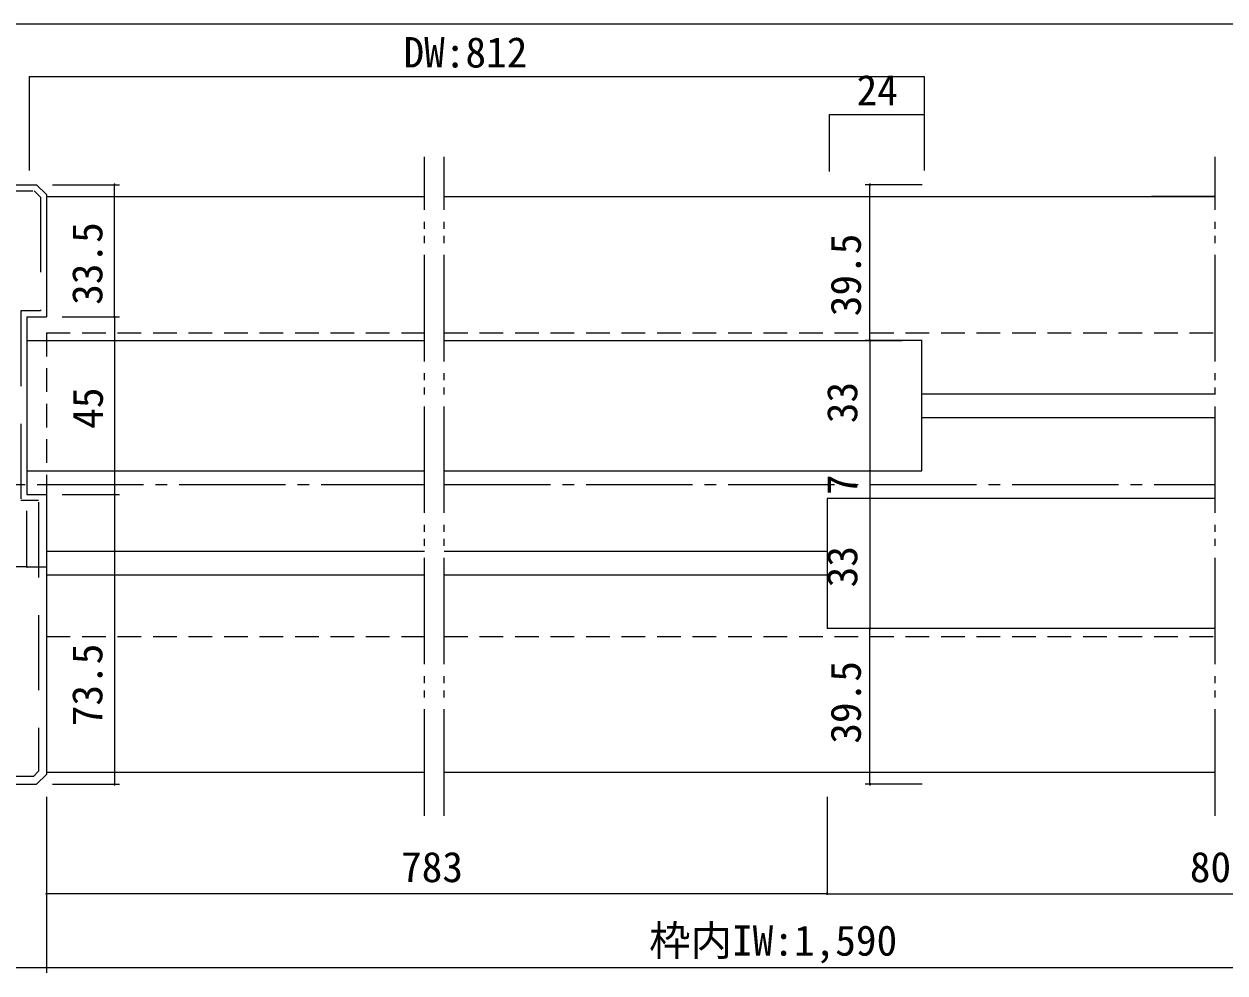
# Model space of a CAD drawing. Units: millimetres on the paper, enlarged 10 times, with parts at other scales. Extents: x -2000 to 2000, y -1385 to 1385.
# Drawn here: x -1466 to -451, y -919 to -118 of the extents above; entities that cross this region are included whole.
import ezdxf
from ezdxf.enums import TextEntityAlignment as Align

# ---------------------------------------------------------------- set-up
doc = ezdxf.new("R2010")
doc.units = ezdxf.units.MM
doc.header["$LTSCALE"] = 10
for name, pattern in [('CHAIN2', [12, 9, -1, 1, -1]), ('DOUBLE_CHAIN2', [12.8, 9, -1, 0.6, -0.6, 0.6, -1]), ('USER2', [9.525, 6.35, -3.175]), ('USER9', [3, 2, -1])]:
    doc.linetypes.add(name, pattern=pattern)
doc.layers.add('1-1_0', color=7, linetype='Continuous', lineweight=20)
doc.layers.add('2-0_18', color=7, linetype='Continuous', lineweight=18)
doc.styles.add('ＭＳ ゴシック', font='')
doc.styles.get('ＭＳ ゴシック').set_extended_font_data('MS Gothic')

msp = doc.modelspace()

# ---------------------------------------------------------------- linework, layer by layer
at = {"layer": '1-1_0'}
msp.add_line((380, -117.5), (-1950, -117.5), dxfattribs=at)
msp.add_line((380, -117.5), (-1950, -117.5), dxfattribs=at)
msp.add_line((380, -117.5), (-1950, -117.5), dxfattribs=at)
msp.add_line((380, -117.5), (-1950, -117.5), dxfattribs=at)
at = {"layer": '2-0_18', "color": 4, "lineweight": 9}
for p, q in [((-1461.38, -161.92), (-1461.38, -241.36)), ((-785.07, -193.9), (-705.07, -193.9)), ((-785.07, -242.11), (-785.07, -193.9)), ((-1441.8, -253.33), (-1385.22, -253.33)), ((-706.81, -253.33), (-755.05, -253.33)), ((-750.89, -385), (-750.89, -253.33)), ((-1433.46, -365), (-1385.22, -365)), ((-1433.46, -365), (-1385.22, -365)), ((-1389.39, -365), (-1389.39, -515)), ((-706.81, -385), (-755.05, -385)), ((-707.16, -385), (-755.05, -385)), ((-750.89, -385), (-750.89, -628.33)), ((-1433.46, -515), (-1385.22, -515)), ((-1433.46, -515), (-1385.22, -515)), ((-1389.39, -515), (-1389.39, -760)), ((-1463.46, -576.16), (-1463.46, -528.88)), ((-1463.46, -576.16), (-1493.25, -576.16)), ((-1463.46, -576.16), (-1446.8, -576.16)), ((-706.81, -628.33), (-755.05, -628.33)), ((-706.81, -628.33), (-755.05, -628.33)), ((-750.89, -760), (-750.89, -628.33)), ((-1441.8, -760), (-1385.22, -760)), ((-706.81, -760), (-755.05, -760)), ((-1446.8, -770.48), (-1446.8, -919.43)), ((-1446.8, -770.48), (-1446.8, -919.43)), ((-787.16, -770.48), (-787.16, -852.44)), ((-787.16, -852.44), (-1446.8, -852.44)), ((-787.16, -852.44), (-707.16, -852.44)), ((-707.16, -852.44), (-193.55, -852.44)), ((-1526.8, -914.79), (-1446.8, -914.79)), ((-1446.8, -914.79), (-193.55, -914.79))]:
    msp.add_line(p, q, dxfattribs=at)
at = {"layer": '2-0_18', "linetype": 'DOUBLE_CHAIN2', "lineweight": 20}
for p, q in [((-1127.46, -786.58), (-1127.46, -229.8)), ((-1110.8, -786.58), (-1110.8, -229.8)), ((-459.2, -786.58), (-459.2, -229.8))]:
    msp.add_line(p, q, dxfattribs=at)
at = {"layer": '2-0_18', "lineweight": 20}
for p, q in [((-1526.8, -253.33), (-1455.13, -253.33)), ((-1446.8, -261.67), (-1455.13, -253.33)), ((-1446.8, -261.67), (-1446.8, -365)), ((-1446.8, -261.67), (-1446.8, -365)), ((-1446.8, -263.33), (-1127.46, -263.33)), ((-1110.8, -263.33), (-459.2, -263.33)), ((-459.2, -263.33), (-512.89, -263.33)), ((-1463.46, -365), (-1446.8, -365)), ((-1463.46, -365), (-1463.46, -515)), ((-1463.46, -365), (-1446.8, -365)), ((-1463.46, -365), (-1463.46, -515)), ((-1463.46, -380), (-1463.46, -490)), ((-1463.46, -385), (-1463.46, -495)), ((-1463.46, -385), (-1127.46, -385)), ((-1110.8, -385), (-723.82, -385)), ((-707.16, -430), (-459.2, -430)), ((-707.16, -450), (-459.2, -450)), ((-1463.46, -495), (-1127.46, -495)), ((-1463.46, -515), (-1446.8, -515)), ((-1463.46, -515), (-1446.8, -515)), ((-1463.46, -515), (-1446.8, -515)), ((-1446.8, -515), (-1446.8, -688.33)), ((-1446.8, -515), (-1446.8, -751.67)), ((-459.2, -518.33), (-787.16, -518.33)), ((-787.16, -518.33), (-787.16, -628.33)), ((-459.2, -518.33), (-770.49, -518.33)), ((-1127.46, -563.33), (-1446.8, -563.33)), ((-1127.46, -563.33), (-1446.8, -563.33)), ((-787.16, -563.33), (-1110.8, -563.33)), ((-1127.46, -583.33), (-1446.8, -583.33)), ((-1127.46, -583.33), (-1446.8, -583.33)), ((-787.16, -583.33), (-1110.8, -583.33)), ((-459.2, -628.33), (-787.16, -628.33)), ((-459.2, -628.33), (-770.49, -628.33)), ((-1127.46, -750), (-1446.8, -749.97)), ((-459.2, -750), (-1110.8, -750)), ((-459.2, -750), (-1110.8, -750)), ((-1526.8, -760), (-1455.13, -760)), ((-1446.8, -751.67), (-1455.13, -760))]:
    msp.add_line(p, q, dxfattribs=at)
at = {"layer": '2-0_18', "linetype": 'USER9'}
for p, q in [((-1446.8, -378.33), (-1127.46, -378.33)), ((-1446.8, -378.33), (-1446.8, -515)), ((-1110.8, -378.33), (-459.2, -378.33)), ((-1446.8, -635), (-1127.46, -635)), ((-1110.8, -635), (-459.2, -635))]:
    msp.add_line(p, q, dxfattribs=at)
at = {"layer": '2-0_18', "color": 4, "linetype": 'CHAIN2', "lineweight": 9}
for p, q in [((-1574.73, -506.68), (-1127.46, -506.68)), ((-1110.8, -506.67), (-459.2, -506.67))]:
    msp.add_line(p, q, dxfattribs=at)
at = {"layer": '2-0_18', "color": 4, "lineweight": 9}
for points in [[(-1461.38, -161.92), (-705.07, -161.92), (-705.07, -241.36)], [(-1389.39, -365), (-1389.39, -253.33), (-1389.39, -252.81)]]:
    msp.add_lwpolyline(points, dxfattribs=at)
at = {"layer": '2-0_18', "linetype": 'USER2', "lineweight": 20}
for points in [[(-1521.8, -326.67), (-1521.8, -258.33), (-1457.2, -258.33), (-1451.8, -263.74), (-1451.8, -360), (-1468.46, -360), (-1468.46, -520), (-1453.46, -520)], [(-1453.46, -521.67), (-1453.46, -748.91), (-1457.89, -753.33), (-1520.13, -753.33), (-1520.13, -686.67)]]:
    msp.add_lwpolyline(points, dxfattribs=at)
at = {"layer": '2-0_18', "lineweight": 20}
msp.add_lwpolyline([(-1110.8, -495), (-707.16, -495), (-707.16, -385)], dxfattribs=at)
at = {"layer": '2-0_18', "color": 4, "lineweight": 9}
for centre, start, end in [((-1389.39, -253.33), 90, 270), ((-1389.39, -253.33), 270, 90), ((-750.89, -253.33), 90, 270), ((-750.89, -253.33), 90, 270), ((-750.89, -253.33), 270, 90), ((-750.89, -253.33), 270, 90), ((-1389.39, -365), 90, 270), ((-1389.39, -365), 90, 270), ((-1389.39, -365), 270, 90), ((-1389.39, -365), 270, 90), ((-750.89, -385), 0, 180), ((-750.89, -385), 0, 180), ((-750.89, -385), 90, 270), ((-750.89, -385), 90, 270), ((-750.89, -385), 180, 0), ((-750.89, -385), 180, 0), ((-750.89, -385), 270, 90), ((-750.89, -385), 270, 90), ((-750.89, -495), 0, 180), ((-750.89, -495), 0, 180), ((-750.89, -495), 180, 0), ((-750.89, -495), 180, 0), ((-1389.39, -515), 90, 270), ((-1389.39, -515), 90, 270), ((-1389.39, -515), 270, 90), ((-1389.39, -515), 270, 90), ((-750.89, -518.33), 0, 180), ((-750.89, -518.33), 0, 180), ((-750.89, -518.33), 180, 0), ((-750.89, -518.33), 180, 0), ((-1463.46, -576.16), 90, 270), ((-1463.46, -576.16), 270, 90), ((-750.89, -628.33), 0, 180), ((-750.89, -628.33), 0, 180), ((-750.89, -628.33), 90, 270), ((-750.89, -628.33), 90, 270), ((-750.89, -628.33), 180, 0), ((-750.89, -628.33), 180, 0), ((-750.89, -628.33), 270, 90), ((-750.89, -628.33), 270, 90), ((-1389.39, -760), 90, 270), ((-1389.39, -760), 270, 90), ((-750.89, -760), 90, 270), ((-750.89, -760), 90, 270), ((-750.89, -760), 270, 90), ((-750.89, -760), 270, 90), ((-1446.8, -852.44), 0, 180), ((-1446.8, -852.44), 180, 0), ((-787.16, -852.44), 0, 180), ((-787.16, -852.44), 0, 180), ((-787.16, -852.44), 180, 0), ((-787.16, -852.44), 180, 0), ((-1446.8, -914.79), 0, 180), ((-1446.8, -914.79), 180, 0)]:
    msp.add_arc(centre, 0.521, start, end, dxfattribs=at)

# ---------------------------------------------------------------- texts
at = {"layer": '2-0_18', "style": 'ＭＳ ゴシック'}
for s, p in [('DW:812', (-1145.12, -161.92)), ('24', (-762.22, -193.9)), ('783', (-1147.2, -850.36)), ('807', (-480.58, -850.36)), ('枠内IW:1,590', (-937.51, -912.5))]:
    msp.add_text(s, height=25.66, dxfattribs=at).set_placement(p, align=Align.BOTTOM_LEFT)
for s, p in [('33.5', (-1391.89, -354.81)), ('39.5', (-750.89, -364.46)), ('33', (-753.88, -454.85)), ('45', (-1391.47, -459.56)), ('7', (-753.88, -515.56)), ('33', (-753.88, -593.55)), ('73.5', (-1391.89, -710.94)), ('39.5', (-750.89, -725.69))]:
    msp.add_text(s, height=25.66, rotation=90, dxfattribs=at).set_placement(p, align=Align.BOTTOM_LEFT)

doc.saveas('drawing.dxf')
